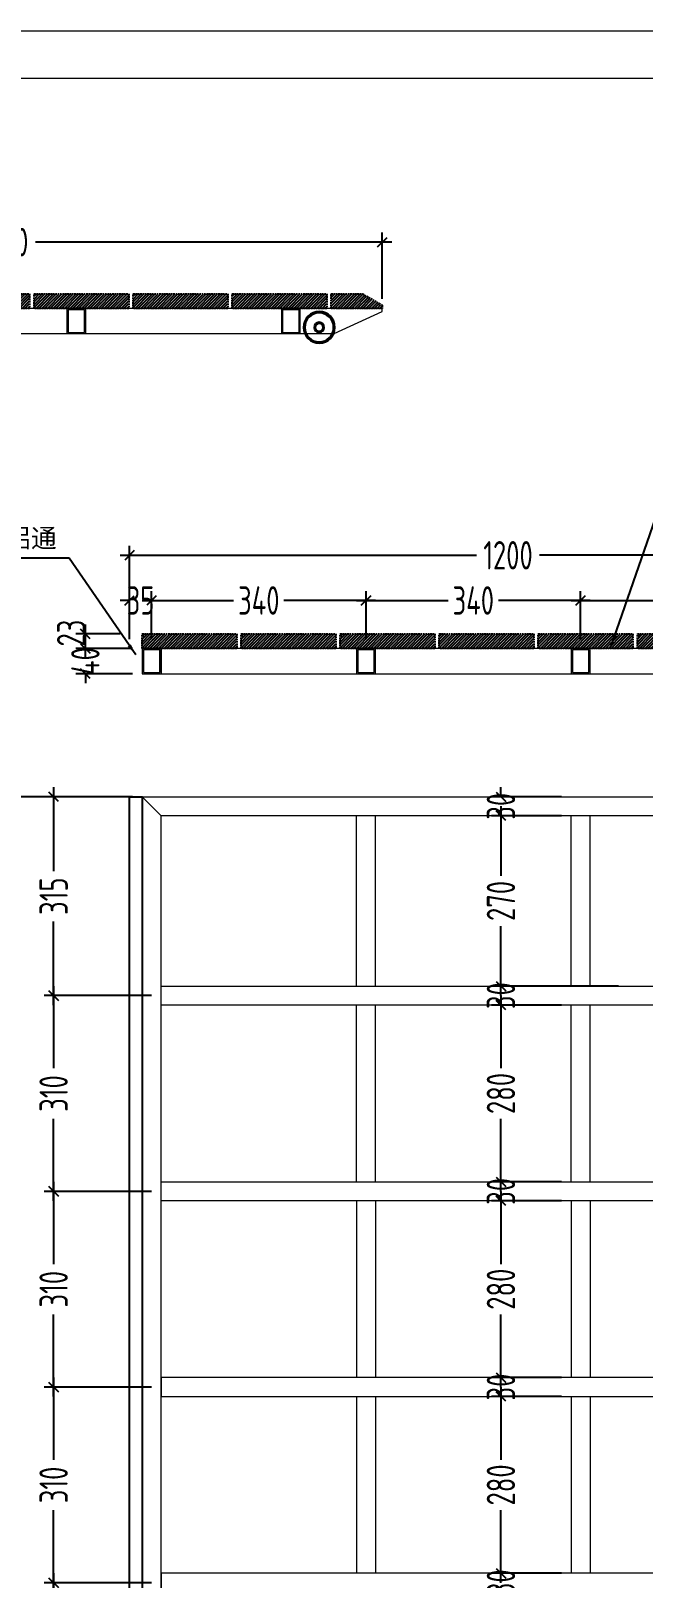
# Model space of a CAD drawing. Header units: millimetres. Extents: x 136606 to 1231039, y 82794 to 127364.
# Drawn here: x 862044 to 863014, y 124472 to 126922 of the extents above; entities that cross this region are included whole.
import ezdxf

# ---------------------------------------------------------------- set-up
doc = ezdxf.new("R2010")
doc.units = ezdxf.units.MM
doc.linetypes.add('DASHED', pattern=[0.75, 0.5, -0.25])
doc.layers.add('1', color=7, linetype='Continuous', true_color=0xffffff)
for name, color, linetype, lineweight in [('dim', 6, 'Continuous', 13), ('图框', 7, 'Continuous', 13), ('文本', 3, 'Continuous', 13)]:
    doc.layers.add(name, color=color, linetype=linetype, lineweight=lineweight)
for name, color, linetype in [('HR-dimension', 9, 'Continuous'), ('标注', 9, 'Continuous'), ('面板', 44, 'Continuous')]:
    doc.layers.add(name, color=color, linetype=linetype)
doc.styles.add('Arial', font='arial.ttf')
doc.styles.add('hztxt', font='ros1.shx', dxfattribs={"width": 0.8, "bigfont": 'hztxt.shx'})
doc.dimstyles.new('DIM-15', dxfattribs={"dimscale": 15, "dimtxt": 3, "dimasz": 1, "dimexe": 1, "dimexo": 1, "dimgap": 0.5, "dimtad": 0, "dimdec": 1, "dimrnd": 0.0005, "dimzin": 9, "dimdsep": 46, "dimtxsty": 'hztxt', "dimblk": 'OBLIQUE', "dimcen": 0, "dimdle": 1, "dimclrd": 9, "dimclre": 9, "dimclrt": 2, "dimazin": 2, "dimtfac": 1, "dimtdec": 1, "dimtix": 1, "dimtofl": 0, "dimtmove": 2, "dimatfit": 3, "dimfxl": 1, "dimarcsym": 2})
doc.dimstyles.new('HR-BI-DIM5', dxfattribs={"dimscale": 6, "dimtxt": 5, "dimasz": 1, "dimexe": 1, "dimexo": 1.5, "dimgap": 2, "dimtad": 1, "dimdec": 1, "dimdsep": 46, "dimtxsty": 'hztxt', "dimcen": 0, "dimdle": 1, "dimclrd": 256, "dimclre": 256, "dimclrt": 2, "dimadec": 1, "dimazin": 0, "dimtfac": 1, "dimtdec": 1, "dimtix": 1, "dimtmove": 2, "dimatfit": 3, "dimfxl": 1, "dimtfill": 1, "dimtolj": 1, "dimtzin": 0, "dimarcsym": 1})

# ---------------------------------------------------------------- blocks, each defined once
blk = doc.blocks.new('lun')
for radius in [25, 22.9, 8.02, 6.5]:
    blk.add_circle((160995, 36747.8), radius)
blk = doc.blocks.new('zw$DD29')
at = {"layer": '面板', "linetype": 'DASHED', "ltscale": 5}
h = blk.add_hatch(dxfattribs=at)
h.set_pattern_fill('ANSI31', color=256)
h.set_pattern_definition([(45, (-3, 0), (-2.245064, 2.245064), [])])
h.paths.add_polyline_path([(160, 33), (10, 33), (10, 10), (37, 10), (160, 10)])
h = blk.add_hatch(dxfattribs=at)
h.set_pattern_fill('ANSI31', color=256)
h.set_pattern_definition([(45, (154, 2e-11), (-2.245064, 2.245064), [])])
h.paths.add_polyline_path([(317, 33), (167, 33), (167, 10), (194, 10), (317, 10)])
h = blk.add_hatch(dxfattribs=at)
h.set_pattern_fill('ANSI31', color=256)
h.set_pattern_definition([(45, (311, 5e-11), (-2.245064, 2.245064), [])])
h.paths.add_polyline_path([(474, 33), (324, 33), (324, 10), (351, 10), (474, 10)])
h = blk.add_hatch(dxfattribs=at)
h.set_pattern_fill('ANSI31', color=256)
h.set_pattern_definition([(45, (468, 7e-11), (-2.245064, 2.245064), [])])
h.paths.add_polyline_path([(631, 33), (481, 33), (481, 10), (508, 10), (631, 10)])
h = blk.add_hatch(dxfattribs=at)
h.set_pattern_fill('ANSI31', color=256)
h.set_pattern_definition([(45, (625, 1e-10), (-2.245064, 2.245064), [])])
h.paths.add_polyline_path([(788, 33), (638, 33), (638, 10), (665, 10), (788, 10)])
h = blk.add_hatch(dxfattribs=at)
h.set_pattern_fill('ANSI31', color=256)
h.set_pattern_definition([(45, (782, 1e-10), (-2.245064, 2.245064), [])])
h.paths.add_polyline_path([(945, 33), (795, 33), (795, 10), (822, 10), (945, 10)])
h = blk.add_hatch(dxfattribs=at)
h.set_pattern_fill('ANSI31', color=256)
h.set_pattern_definition([(45, (939, 1e-10), (-2.245064, 2.245064), [])])
h.paths.add_polyline_path([(1102, 33), (952, 33), (952, 10), (979, 10), (1102, 10)])
h = blk.add_hatch(dxfattribs=at)
h.set_pattern_fill('ANSI31', color=256)
h.set_pattern_definition([(45, (-20, 0), (-2.245064, 2.245064), [])])
h.paths.add_polyline_path([(1158.7, 33), (1109, 33), (1109, 10), (1190, 10), (1190, 15)])
at = {"layer": 'dim'}
for points in [[(40, 10), (10, 10), (10, -30), (40, -30)], [(38, 8), (12, 8), (12, -28), (38, -28)], [(1190, 10), (40, 10), (40, -30), (1113.8, -30), (1190, 5)], [(380, 10), (350, 10), (350, -30), (380, -30)], [(378, 8), (352, 8), (352, -28), (378, -28)], [(720, 10), (690, 10), (690, -30), (720, -30)], [(718, 8), (692, 8), (692, -28), (718, -28)], [(1060, 10), (1030, 10), (1030, -30), (1060, -30)], [(1058, 8), (1032, 8), (1032, -28), (1058, -28)]]:
    blk.add_lwpolyline(points, close=True, dxfattribs=at)
blk.add_circle((1090, -20), 6, dxfattribs=at)
at = {"layer": '面板', "linetype": 'DASHED', "ltscale": 5}
for points in [[(160, 10), (10, 10), (10, 33), (160, 33)], [(317, 10), (167, 10), (167, 33), (317, 33)], [(474, 10), (324, 10), (324, 33), (474, 33)], [(631, 10), (481, 10), (481, 33), (631, 33)], [(788, 10), (638, 10), (638, 33), (788, 33)], [(945, 10), (795, 10), (795, 33), (945, 33)], [(1102, 10), (952, 10), (952, 33), (1102, 33)], [(1190, 10), (1109, 10), (1109, 33), (1158.7, 33), (1190, 15)]]:
    blk.add_lwpolyline(points, close=True, dxfattribs=at)
at = {"color": 4, "extrusion": (0, 0, -1), "zscale": -1}
blk.add_blockref('lun', (-162085, -36767.8), dxfattribs=at)
blk = doc.blocks.new('_Oblique')
at = {"color": 0, "linetype": 'ByBlock', "lineweight": -2}
blk.add_line((-0.5, -0.5), (0.5, 0.5), dxfattribs=at)
blk = doc.blocks.new('*D1185')
at = {"layer": 'Defpoints', "color": 0, "ltscale": 1.5, "transparency": 16777216}
for p in [(862220.1, 125709.4), (861995, 123219.4), (862220.1, 123219.4)]:
    blk.add_point(p, dxfattribs=at)
at = {"layer": 'HR-dimension', "color": 9, "lineweight": -2, "ltscale": 1.5, "transparency": 16777216}
for p, q in [((861995, 125724.4), (861995, 124501.3)), ((862205.1, 125709.4), (861980, 125709.4)), ((861995, 123204.4), (861995, 124397.5)), ((862205.1, 123219.4), (861980, 123219.4))]:
    blk.add_line(p, q, dxfattribs=at)
at = {"layer": 'HR-dimension', "color": 9, "lineweight": -2, "ltscale": 1.5, "transparency": 16777216, "xscale": 15, "yscale": 15, "zscale": 15}
for p, rotation in [((861995, 125709.4), 90), ((861995, 123219.4), 270)]:
    blk.add_blockref('_Oblique', p, dxfattribs=dict(at, rotation=rotation))
at = {"layer": 'HR-dimension', "color": 2, "ltscale": 1.5, "transparency": 16777216, "insert": (861995, 124449.4), "char_height": 45, "attachment_point": 5, "rotation": 90, "style": 'hztxt'}
blk.add_mtext('2490', dxfattribs=at)
blk = doc.blocks.new('*D1186')
at = {"layer": 'Defpoints', "color": 0, "ltscale": 1.5, "transparency": 16777216}
for p in [(862220.1, 125709.4), (862079.9, 125394.4), (862250.1, 125394.4)]:
    blk.add_point(p, dxfattribs=at)
at = {"layer": 'HR-dimension', "color": 9, "lineweight": -2, "ltscale": 1.5, "transparency": 16777216}
for p, q in [((862079.9, 125724.4), (862079.9, 125591.8)), ((862205.1, 125709.4), (862064.9, 125709.4)), ((862079.9, 125379.4), (862079.9, 125512)), ((862235.1, 125394.4), (862064.9, 125394.4))]:
    blk.add_line(p, q, dxfattribs=at)
at = {"layer": 'HR-dimension', "color": 9, "lineweight": -2, "ltscale": 1.5, "transparency": 16777216, "xscale": 15, "yscale": 15, "zscale": 15}
for p, rotation in [((862079.9, 125709.4), 90), ((862079.9, 125394.4), 270)]:
    blk.add_blockref('_Oblique', p, dxfattribs=dict(at, rotation=rotation))
at = {"layer": 'HR-dimension', "color": 2, "ltscale": 1.5, "transparency": 16777216, "insert": (862079.9, 125551.9), "char_height": 45, "attachment_point": 5, "rotation": 90, "style": 'hztxt'}
blk.add_mtext('315', dxfattribs=at)
blk = doc.blocks.new('*D1193')
at = {"layer": 'Defpoints', "color": 0, "ltscale": 1.5, "transparency": 16777216}
for p in [(862250.1, 125394.4), (862079.9, 125084.4), (862250.1, 125084.4)]:
    blk.add_point(p, dxfattribs=at)
at = {"layer": 'HR-dimension', "color": 9, "lineweight": -2, "ltscale": 1.5, "transparency": 16777216}
for p, q in [((862235.1, 125394.4), (862064.9, 125394.4)), ((862079.9, 125409.4), (862079.9, 125279.3)), ((862079.9, 125069.4), (862079.9, 125199.5)), ((862235.1, 125084.4), (862064.9, 125084.4))]:
    blk.add_line(p, q, dxfattribs=at)
at = {"layer": 'HR-dimension', "color": 9, "lineweight": -2, "ltscale": 1.5, "transparency": 16777216, "xscale": 15, "yscale": 15, "zscale": 15}
for p, rotation in [((862079.9, 125394.4), 90), ((862079.9, 125084.4), 270)]:
    blk.add_blockref('_Oblique', p, dxfattribs=dict(at, rotation=rotation))
at = {"layer": 'HR-dimension', "color": 2, "ltscale": 1.5, "transparency": 16777216, "insert": (862079.9, 125239.4), "char_height": 45, "attachment_point": 5, "rotation": 90, "style": 'hztxt'}
blk.add_mtext('310', dxfattribs=at)
blk = doc.blocks.new('*D998')
at = {"layer": 'Defpoints', "color": 0, "ltscale": 1.5, "transparency": 16777216}
for p in [(862250.1, 125084.4), (862079.9, 124774.4), (862250.1, 124774.4)]:
    blk.add_point(p, dxfattribs=at)
at = {"layer": 'HR-dimension', "color": 9, "lineweight": -2, "ltscale": 1.5, "transparency": 16777216}
for p, q in [((862079.9, 125099.4), (862079.9, 124969.3)), ((862235.1, 125084.4), (862064.9, 125084.4)), ((862079.9, 124759.4), (862079.9, 124889.5)), ((862235.1, 124774.4), (862064.9, 124774.4))]:
    blk.add_line(p, q, dxfattribs=at)
at = {"layer": 'HR-dimension', "color": 9, "lineweight": -2, "ltscale": 1.5, "transparency": 16777216, "xscale": 15, "yscale": 15, "zscale": 15}
for p, rotation in [((862079.9, 125084.4), 90), ((862079.9, 124774.4), 270)]:
    blk.add_blockref('_Oblique', p, dxfattribs=dict(at, rotation=rotation))
at = {"layer": 'HR-dimension', "color": 2, "ltscale": 1.5, "transparency": 16777216, "insert": (862079.9, 124929.4), "char_height": 45, "attachment_point": 5, "rotation": 90, "style": 'hztxt'}
blk.add_mtext('310', dxfattribs=at)
blk = doc.blocks.new('*D999')
at = {"layer": 'Defpoints', "color": 0, "ltscale": 1.5, "transparency": 16777216}
for p in [(862235.1, 126020.3), (862200.1, 125944.3), (862235.1, 125944.3, 0)]:
    blk.add_point(p, dxfattribs=at)
at = {"layer": 'HR-dimension', "color": 9, "lineweight": -2, "ltscale": 1.5, "transparency": 16777216}
for p, q in [((862200.1, 125959.3), (862200.1, 126035.3)), ((862235.1, 125959.3), (862235.1, 126035.3)), ((862200.1, 126020.3), (862185.1, 126020.3)), ((862235.1, 126020.3), (862250.1, 126020.3))]:
    blk.add_line(p, q, dxfattribs=at)
at = {"layer": 'HR-dimension', "color": 9, "lineweight": -2, "ltscale": 1.5, "transparency": 16777216, "xscale": 15, "yscale": 15, "zscale": 15}
blk.add_blockref('_Oblique', (862200.1, 126020.3), dxfattribs=at)
at = {"layer": 'HR-dimension', "color": 9, "lineweight": -2, "ltscale": 1.5, "transparency": 16777216, "xscale": 15, "yscale": 15, "zscale": 15, "rotation": 180}
blk.add_blockref('_Oblique', (862235.1, 126020.3), dxfattribs=at)
at = {"layer": 'HR-dimension', "color": 2, "ltscale": 1.5, "transparency": 16777216, "insert": (862217.6, 126020.3), "char_height": 45, "attachment_point": 5, "style": 'hztxt'}
blk.add_mtext('35', dxfattribs=at)
blk = doc.blocks.new('*D1001')
at = {"layer": 'Defpoints', "color": 0, "ltscale": 1.5, "transparency": 16777216}
for p in [(863400.1, 126091.9), (862200.1, 125944.3), (863400.1, 125944.3, 0)]:
    blk.add_point(p, dxfattribs=at)
at = {"layer": 'HR-dimension', "color": 9, "lineweight": -2, "ltscale": 1.5, "transparency": 16777216}
for p, q in [((862200.1, 125959.3), (862200.1, 126106.9)), ((863400.1, 125959.3), (863400.1, 126106.9)), ((862185.1, 126091.9), (862750, 126091.9)), ((863415.1, 126091.9), (862850.2, 126091.9))]:
    blk.add_line(p, q, dxfattribs=at)
at = {"layer": 'HR-dimension', "color": 9, "lineweight": -2, "ltscale": 1.5, "transparency": 16777216, "xscale": 15, "yscale": 15, "zscale": 15, "rotation": 180}
blk.add_blockref('_Oblique', (862200.1, 126091.9), dxfattribs=at)
at = {"layer": 'HR-dimension', "color": 9, "lineweight": -2, "ltscale": 1.5, "transparency": 16777216, "xscale": 15, "yscale": 15, "zscale": 15}
blk.add_blockref('_Oblique', (863400.1, 126091.9), dxfattribs=at)
at = {"layer": 'HR-dimension', "color": 2, "ltscale": 1.5, "transparency": 16777216, "insert": (862800.1, 126091.9), "char_height": 45, "attachment_point": 5, "style": 'hztxt'}
blk.add_mtext('1200', dxfattribs=at)
blk = doc.blocks.new('*D1194')
at = {"layer": 'Defpoints', "color": 0, "ltscale": 1.5, "transparency": 16777216}
for p in [(862788.9, 125709.4), (862900.1, 125709.4), (862900.1, 125679.4, 0)]:
    blk.add_point(p, dxfattribs=at)
at = {"layer": 'HR-dimension', "color": 9, "lineweight": -2, "ltscale": 1.5, "transparency": 16777216}
for p, q in [((862788.9, 125709.4), (862788.9, 125724.4)), ((862885.1, 125709.4), (862773.9, 125709.4)), ((862885.1, 125679.4), (862773.9, 125679.4)), ((862788.9, 125679.4), (862788.9, 125664.4))]:
    blk.add_line(p, q, dxfattribs=at)
at = {"layer": 'HR-dimension', "color": 9, "lineweight": -2, "ltscale": 1.5, "transparency": 16777216, "xscale": 15, "yscale": 15, "zscale": 15}
for p, rotation in [((862788.9, 125709.4), 270), ((862788.9, 125679.4), 90)]:
    blk.add_blockref('_Oblique', p, dxfattribs=dict(at, rotation=rotation))
at = {"layer": 'HR-dimension', "color": 2, "ltscale": 1.5, "transparency": 16777216, "insert": (862788.9, 125694.4), "char_height": 45, "attachment_point": 5, "rotation": 90, "style": 'hztxt'}
blk.add_mtext('30', dxfattribs=at)
blk = doc.blocks.new('*D1002')
at = {"layer": 'Defpoints', "color": 0, "ltscale": 1.5, "transparency": 16777216}
for p in [(862900.1, 125679.4, 0), (862788.9, 125409.4), (862900.1, 125409.4)]:
    blk.add_point(p, dxfattribs=at)
at = {"layer": 'HR-dimension', "color": 9, "lineweight": -2, "ltscale": 1.5, "transparency": 16777216}
for p, q in [((862788.9, 125694.4), (862788.9, 125584.3)), ((862885.1, 125679.4), (862773.9, 125679.4)), ((862788.9, 125394.4), (862788.9, 125504.5)), ((862885.1, 125409.4), (862773.9, 125409.4))]:
    blk.add_line(p, q, dxfattribs=at)
at = {"layer": 'HR-dimension', "color": 9, "lineweight": -2, "ltscale": 1.5, "transparency": 16777216, "xscale": 15, "yscale": 15, "zscale": 15}
for p, rotation in [((862788.9, 125679.4), 90), ((862788.9, 125409.4), 270)]:
    blk.add_blockref('_Oblique', p, dxfattribs=dict(at, rotation=rotation))
at = {"layer": 'HR-dimension', "color": 2, "ltscale": 1.5, "transparency": 16777216, "insert": (862788.9, 125544.4), "char_height": 45, "attachment_point": 5, "rotation": 90, "style": 'hztxt'}
blk.add_mtext('270', dxfattribs=at)
blk = doc.blocks.new('*D1195')
at = {"layer": 'Defpoints', "color": 0, "ltscale": 1.5, "transparency": 16777216}
for p in [(862990.1, 125409.4), (862788.9, 125379.4), (862900.1, 125379.4)]:
    blk.add_point(p, dxfattribs=at)
at = {"layer": 'HR-dimension', "color": 9, "lineweight": -2, "ltscale": 1.5, "transparency": 16777216}
for p, q in [((862788.9, 125409.4), (862788.9, 125424.4)), ((862975.1, 125409.4), (862773.9, 125409.4)), ((862885.1, 125379.4), (862773.9, 125379.4)), ((862788.9, 125379.4), (862788.9, 125364.4))]:
    blk.add_line(p, q, dxfattribs=at)
at = {"layer": 'HR-dimension', "color": 9, "lineweight": -2, "ltscale": 1.5, "transparency": 16777216, "xscale": 15, "yscale": 15, "zscale": 15}
for p, rotation in [((862788.9, 125409.4), 270), ((862788.9, 125379.4), 90)]:
    blk.add_blockref('_Oblique', p, dxfattribs=dict(at, rotation=rotation))
at = {"layer": 'HR-dimension', "color": 2, "ltscale": 1.5, "transparency": 16777216, "insert": (862788.9, 125394.4), "char_height": 45, "attachment_point": 5, "rotation": 90, "style": 'hztxt'}
blk.add_mtext('30', dxfattribs=at)
blk = doc.blocks.new('*D1196')
at = {"layer": 'Defpoints', "color": 0, "ltscale": 1.5, "transparency": 16777216}
for p in [(862900.1, 125379.4), (862788.9, 125099.4), (862900.1, 125099.4)]:
    blk.add_point(p, dxfattribs=at)
at = {"layer": 'HR-dimension', "color": 9, "lineweight": -2, "ltscale": 1.5, "transparency": 16777216}
for p, q in [((862788.9, 125394.4), (862788.9, 125279.3)), ((862885.1, 125379.4), (862773.9, 125379.4)), ((862788.9, 125084.4), (862788.9, 125199.5)), ((862885.1, 125099.4), (862773.9, 125099.4))]:
    blk.add_line(p, q, dxfattribs=at)
at = {"layer": 'HR-dimension', "color": 9, "lineweight": -2, "ltscale": 1.5, "transparency": 16777216, "xscale": 15, "yscale": 15, "zscale": 15}
for p, rotation in [((862788.9, 125379.4), 90), ((862788.9, 125099.4), 270)]:
    blk.add_blockref('_Oblique', p, dxfattribs=dict(at, rotation=rotation))
at = {"layer": 'HR-dimension', "color": 2, "ltscale": 1.5, "transparency": 16777216, "insert": (862788.9, 125239.4), "char_height": 45, "attachment_point": 5, "rotation": 90, "style": 'hztxt'}
blk.add_mtext('280', dxfattribs=at)
blk = doc.blocks.new('*D1003')
at = {"layer": 'Defpoints', "color": 0, "ltscale": 1.5, "transparency": 16777216}
for p in [(862900.1, 125099.4), (862788.9, 125069.4), (862900.1, 125069.4, 0)]:
    blk.add_point(p, dxfattribs=at)
at = {"layer": 'HR-dimension', "color": 9, "lineweight": -2, "ltscale": 1.5, "transparency": 16777216}
for p, q in [((862885.1, 125099.4), (862773.9, 125099.4)), ((862788.9, 125099.4), (862788.9, 125114.4)), ((862885.1, 125069.4), (862773.9, 125069.4)), ((862788.9, 125069.4), (862788.9, 125054.4))]:
    blk.add_line(p, q, dxfattribs=at)
at = {"layer": 'HR-dimension', "color": 9, "lineweight": -2, "ltscale": 1.5, "transparency": 16777216, "xscale": 15, "yscale": 15, "zscale": 15}
for p, rotation in [((862788.9, 125099.4), 270), ((862788.9, 125069.4), 90)]:
    blk.add_blockref('_Oblique', p, dxfattribs=dict(at, rotation=rotation))
at = {"layer": 'HR-dimension', "color": 2, "ltscale": 1.5, "transparency": 16777216, "insert": (862788.9, 125084.4), "char_height": 45, "attachment_point": 5, "rotation": 90, "style": 'hztxt'}
blk.add_mtext('30', dxfattribs=at)
blk = doc.blocks.new('*D1197')
at = {"layer": 'Defpoints', "color": 0, "ltscale": 1.5, "transparency": 16777216}
for p in [(862900.1, 125069.4, 0), (862788.9, 124789.4), (862900.1, 124789.4, 0)]:
    blk.add_point(p, dxfattribs=at)
at = {"layer": 'HR-dimension', "color": 9, "lineweight": -2, "ltscale": 1.5, "transparency": 16777216}
for p, q in [((862788.9, 125084.4), (862788.9, 124969.3)), ((862885.1, 125069.4), (862773.9, 125069.4)), ((862788.9, 124774.4), (862788.9, 124889.5)), ((862885.1, 124789.4), (862773.9, 124789.4))]:
    blk.add_line(p, q, dxfattribs=at)
at = {"layer": 'HR-dimension', "color": 9, "lineweight": -2, "ltscale": 1.5, "transparency": 16777216, "xscale": 15, "yscale": 15, "zscale": 15}
for p, rotation in [((862788.9, 125069.4), 90), ((862788.9, 124789.4), 270)]:
    blk.add_blockref('_Oblique', p, dxfattribs=dict(at, rotation=rotation))
at = {"layer": 'HR-dimension', "color": 2, "ltscale": 1.5, "transparency": 16777216, "insert": (862788.9, 124929.4), "char_height": 45, "attachment_point": 5, "rotation": 90, "style": 'hztxt'}
blk.add_mtext('280', dxfattribs=at)
blk = doc.blocks.new('*D1005')
at = {"layer": 'Defpoints', "color": 0, "ltscale": 1.5, "transparency": 16777216}
for p in [(862600.8, 126588), (861400.8, 126502.9, 0), (862600.8, 126482.9)]:
    blk.add_point(p, dxfattribs=at)
at = {"layer": 'HR-dimension', "color": 9, "lineweight": -2, "ltscale": 1.5, "transparency": 16777216}
for p, q in [((861400.8, 126517.9), (861400.8, 126603)), ((862600.8, 126497.9), (862600.8, 126603)), ((861385.8, 126588), (861950.7, 126588)), ((862615.8, 126588), (862050.9, 126588))]:
    blk.add_line(p, q, dxfattribs=at)
at = {"layer": 'HR-dimension', "color": 9, "lineweight": -2, "ltscale": 1.5, "transparency": 16777216, "xscale": 15, "yscale": 15, "zscale": 15, "rotation": 180}
blk.add_blockref('_Oblique', (861400.8, 126588), dxfattribs=at)
at = {"layer": 'HR-dimension', "color": 9, "lineweight": -2, "ltscale": 1.5, "transparency": 16777216, "xscale": 15, "yscale": 15, "zscale": 15}
blk.add_blockref('_Oblique', (862600.8, 126588), dxfattribs=at)
at = {"layer": 'HR-dimension', "color": 2, "ltscale": 1.5, "transparency": 16777216, "insert": (862000.8, 126588), "char_height": 45, "attachment_point": 5, "style": 'hztxt'}
blk.add_mtext('1200', dxfattribs=at)
blk = doc.blocks.new('*D1006')
at = {"layer": 'Defpoints', "color": 0, "ltscale": 1.5, "transparency": 16777216}
for p in [(862130.2, 125944.3), (862220.1, 125944.3, 0), (862220.1, 125904.3, 0)]:
    blk.add_point(p, dxfattribs=at)
at = {"layer": 'HR-dimension', "color": 9, "lineweight": -2, "ltscale": 1.5, "transparency": 16777216}
for p, q in [((862130.2, 125944.3), (862130.2, 125959.3)), ((862205.1, 125944.3), (862115.2, 125944.3)), ((862205.1, 125904.3), (862115.2, 125904.3)), ((862130.2, 125904.3), (862130.2, 125889.3))]:
    blk.add_line(p, q, dxfattribs=at)
at = {"layer": 'HR-dimension', "color": 9, "lineweight": -2, "ltscale": 1.5, "transparency": 16777216, "xscale": 15, "yscale": 15, "zscale": 15}
for p, rotation in [((862130.2, 125944.3), 270), ((862130.2, 125904.3), 90)]:
    blk.add_blockref('_Oblique', p, dxfattribs=dict(at, rotation=rotation))
at = {"layer": 'HR-dimension', "color": 2, "ltscale": 1.5, "transparency": 16777216, "insert": (862130.2, 125924.3), "char_height": 45, "attachment_point": 5, "rotation": 90, "style": 'hztxt'}
blk.add_mtext('40', dxfattribs=at)
blk = doc.blocks.new('*D1007')
at = {"layer": 'Defpoints', "color": 0, "ltscale": 1.5, "transparency": 16777216}
for p in [(862130.2, 125967.3), (862200.1, 125967.3), (862200.1, 125944.3)]:
    blk.add_point(p, dxfattribs=at)
at = {"layer": 'HR-dimension', "color": 9, "lineweight": -2, "ltscale": 1.5, "transparency": 16777216}
for p, q in [((862130.2, 125929.3), (862130.2, 125982.3)), ((862185.1, 125967.3), (862115.2, 125967.3)), ((862185.1, 125944.3), (862115.2, 125944.3))]:
    blk.add_line(p, q, dxfattribs=at)
at = {"layer": 'HR-dimension', "color": 9, "lineweight": -2, "ltscale": 1.5, "transparency": 16777216, "xscale": 15, "yscale": 15, "zscale": 15}
for p, rotation in [((862130.2, 125967.3), 90), ((862130.2, 125944.3), 270)]:
    blk.add_blockref('_Oblique', p, dxfattribs=dict(at, rotation=rotation))
at = {"layer": 'HR-dimension', "color": 2, "ltscale": 1.5, "transparency": 16777216, "insert": (862107.7, 125968.7), "char_height": 45, "attachment_point": 5, "rotation": 90, "style": 'hztxt'}
blk.add_mtext('23', dxfattribs=at)
blk = doc.blocks.new('*D1220')
at = {"layer": 'Defpoints', "color": 0, "ltscale": 1.5, "transparency": 16777216}
for p in [(862250.1, 124774.4), (862079.9, 124464.4), (862250.1, 124464.4)]:
    blk.add_point(p, dxfattribs=at)
at = {"layer": 'HR-dimension', "color": 9, "lineweight": -2, "ltscale": 1.5, "transparency": 16777216}
for p, q in [((862079.9, 124789.4), (862079.9, 124659.3)), ((862235.1, 124774.4), (862064.9, 124774.4)), ((862079.9, 124449.4), (862079.9, 124579.5)), ((862235.1, 124464.4), (862064.9, 124464.4))]:
    blk.add_line(p, q, dxfattribs=at)
at = {"layer": 'HR-dimension', "color": 9, "lineweight": -2, "ltscale": 1.5, "transparency": 16777216, "xscale": 15, "yscale": 15, "zscale": 15}
for p, rotation in [((862079.9, 124774.4), 90), ((862079.9, 124464.4), 270)]:
    blk.add_blockref('_Oblique', p, dxfattribs=dict(at, rotation=rotation))
at = {"layer": 'HR-dimension', "color": 2, "ltscale": 1.5, "transparency": 16777216, "insert": (862079.9, 124619.4), "char_height": 45, "attachment_point": 5, "rotation": 90, "style": 'hztxt'}
blk.add_mtext('310', dxfattribs=at)
blk = doc.blocks.new('*D1036')
at = {"layer": 'Defpoints', "color": 0, "ltscale": 1.5, "transparency": 16777216}
for p in [(862900.1, 124789.4), (862788.9, 124759.4), (862900.1, 124759.4)]:
    blk.add_point(p, dxfattribs=at)
at = {"layer": 'HR-dimension', "color": 9, "lineweight": -2, "ltscale": 1.5, "transparency": 16777216}
for p, q in [((862788.9, 124789.4), (862788.9, 124804.4)), ((862885.1, 124789.4), (862773.9, 124789.4)), ((862885.1, 124759.4), (862773.9, 124759.4)), ((862788.9, 124759.4), (862788.9, 124744.4))]:
    blk.add_line(p, q, dxfattribs=at)
at = {"layer": 'HR-dimension', "color": 9, "lineweight": -2, "ltscale": 1.5, "transparency": 16777216, "xscale": 15, "yscale": 15, "zscale": 15}
for p, rotation in [((862788.9, 124789.4), 270), ((862788.9, 124759.4), 90)]:
    blk.add_blockref('_Oblique', p, dxfattribs=dict(at, rotation=rotation))
at = {"layer": 'HR-dimension', "color": 2, "ltscale": 1.5, "transparency": 16777216, "insert": (862788.9, 124774.4), "char_height": 45, "attachment_point": 5, "rotation": 90, "style": 'hztxt'}
blk.add_mtext('30', dxfattribs=at)
blk = doc.blocks.new('*D1037')
at = {"layer": 'Defpoints', "color": 0, "ltscale": 1.5, "transparency": 16777216}
for p in [(862900.1, 124759.4), (862788.9, 124479.4), (862900.1, 124479.4)]:
    blk.add_point(p, dxfattribs=at)
at = {"layer": 'HR-dimension', "color": 9, "lineweight": -2, "ltscale": 1.5, "transparency": 16777216}
for p, q in [((862885.1, 124759.4), (862773.9, 124759.4)), ((862788.9, 124774.4), (862788.9, 124659.3)), ((862788.9, 124464.4), (862788.9, 124579.5)), ((862885.1, 124479.4), (862773.9, 124479.4))]:
    blk.add_line(p, q, dxfattribs=at)
at = {"layer": 'HR-dimension', "color": 9, "lineweight": -2, "ltscale": 1.5, "transparency": 16777216, "xscale": 15, "yscale": 15, "zscale": 15}
for p, rotation in [((862788.9, 124759.4), 90), ((862788.9, 124479.4), 270)]:
    blk.add_blockref('_Oblique', p, dxfattribs=dict(at, rotation=rotation))
at = {"layer": 'HR-dimension', "color": 2, "ltscale": 1.5, "transparency": 16777216, "insert": (862788.9, 124619.4), "char_height": 45, "attachment_point": 5, "rotation": 90, "style": 'hztxt'}
blk.add_mtext('280', dxfattribs=at)
blk = doc.blocks.new('*D1038')
at = {"layer": 'Defpoints', "color": 0, "ltscale": 1.5, "transparency": 16777216}
for p in [(862900.1, 124479.4), (862788.9, 124449.4), (862900.1, 124449.4)]:
    blk.add_point(p, dxfattribs=at)
at = {"layer": 'HR-dimension', "color": 9, "lineweight": -2, "ltscale": 1.5, "transparency": 16777216}
for p, q in [((862788.9, 124479.4), (862788.9, 124494.4)), ((862885.1, 124479.4), (862773.9, 124479.4)), ((862885.1, 124449.4), (862773.9, 124449.4)), ((862788.9, 124449.4), (862788.9, 124434.4))]:
    blk.add_line(p, q, dxfattribs=at)
at = {"layer": 'HR-dimension', "color": 9, "lineweight": -2, "ltscale": 1.5, "transparency": 16777216, "xscale": 15, "yscale": 15, "zscale": 15}
for p, rotation in [((862788.9, 124479.4), 270), ((862788.9, 124449.4), 90)]:
    blk.add_blockref('_Oblique', p, dxfattribs=dict(at, rotation=rotation))
at = {"layer": 'HR-dimension', "color": 2, "ltscale": 1.5, "transparency": 16777216, "insert": (862788.9, 124464.4), "char_height": 45, "attachment_point": 5, "rotation": 90, "style": 'hztxt'}
blk.add_mtext('30', dxfattribs=at)
blk = doc.blocks.new('*D1064')
at = {"layer": 'Defpoints', "color": 0, "ltscale": 1.5, "transparency": 16777216}
for p in [(862575.1, 126020.3), (862235.1, 125944.3, 0), (862575.1, 125944.3, 0)]:
    blk.add_point(p, dxfattribs=at)
at = {"layer": 'HR-dimension', "color": 9, "lineweight": -2, "ltscale": 1.5, "transparency": 16777216}
for p, q in [((862235.1, 125959.3), (862235.1, 126035.3)), ((862575.1, 125959.3), (862575.1, 126035.3)), ((862220.1, 126020.3), (862365.2, 126020.3)), ((862590.1, 126020.3), (862445, 126020.3))]:
    blk.add_line(p, q, dxfattribs=at)
at = {"layer": 'HR-dimension', "color": 9, "lineweight": -2, "ltscale": 1.5, "transparency": 16777216, "xscale": 15, "yscale": 15, "zscale": 15, "rotation": 180}
blk.add_blockref('_Oblique', (862235.1, 126020.3), dxfattribs=at)
at = {"layer": 'HR-dimension', "color": 9, "lineweight": -2, "ltscale": 1.5, "transparency": 16777216, "xscale": 15, "yscale": 15, "zscale": 15}
blk.add_blockref('_Oblique', (862575.1, 126020.3), dxfattribs=at)
at = {"layer": 'HR-dimension', "color": 2, "ltscale": 1.5, "transparency": 16777216, "insert": (862405.1, 126020.3), "char_height": 45, "attachment_point": 5, "style": 'hztxt'}
blk.add_mtext('340', dxfattribs=at)
blk = doc.blocks.new('*D1065')
at = {"color": 9, "lineweight": -2, "transparency": 16777216}
for p, q in [((862575.1, 125959.3), (862575.1, 126035.3)), ((862915.1, 125959.3), (862915.1, 126035.3)), ((862560.1, 126020.3), (862705.2, 126020.3)), ((862930.1, 126020.3), (862785, 126020.3))]:
    blk.add_line(p, q, dxfattribs=at)
at = {"layer": 'Defpoints', "color": 0, "transparency": 16777216}
for p in [(862915.1, 126020.3), (862575.1, 125944.3, 0), (862915.1, 125944.3, 0)]:
    blk.add_point(p, dxfattribs=at)
at = {"color": 9, "lineweight": -2, "transparency": 16777216, "xscale": 15, "yscale": 15, "zscale": 15, "rotation": 180}
blk.add_blockref('_Oblique', (862575.1, 126020.3), dxfattribs=at)
at = {"color": 9, "lineweight": -2, "transparency": 16777216, "xscale": 15, "yscale": 15, "zscale": 15}
blk.add_blockref('_Oblique', (862915.1, 126020.3), dxfattribs=at)
at = {"color": 2, "transparency": 16777216, "insert": (862745.1, 126020.3), "char_height": 45, "attachment_point": 5, "style": 'hztxt'}
blk.add_mtext('340', dxfattribs=at)
blk = doc.blocks.new('*D1066')
at = {"color": 9, "lineweight": -2, "transparency": 16777216}
for p, q in [((862915.1, 125959.3), (862915.1, 126035.3)), ((863255.1, 125959.3), (863255.1, 126035.3)), ((862900.1, 126020.3), (863045.2, 126020.3)), ((863270.1, 126020.3), (863125, 126020.3))]:
    blk.add_line(p, q, dxfattribs=at)
at = {"layer": 'Defpoints', "color": 0, "transparency": 16777216}
for p in [(863255.1, 126020.3), (862915.1, 125944.3, 0), (863255.1, 125944.3, 0)]:
    blk.add_point(p, dxfattribs=at)
at = {"color": 9, "lineweight": -2, "transparency": 16777216, "xscale": 15, "yscale": 15, "zscale": 15, "rotation": 180}
blk.add_blockref('_Oblique', (862915.1, 126020.3), dxfattribs=at)
at = {"color": 9, "lineweight": -2, "transparency": 16777216, "xscale": 15, "yscale": 15, "zscale": 15}
blk.add_blockref('_Oblique', (863255.1, 126020.3), dxfattribs=at)
at = {"color": 2, "transparency": 16777216, "insert": (863085.1, 126020.3), "char_height": 45, "attachment_point": 5, "style": 'hztxt'}
blk.add_mtext('340', dxfattribs=at)
blk = doc.blocks.new('GW-TK')
at = {"layer": '图框'}
for points in [[(927183.55, 464715.01), (927603.55, 464715.01), (927603.55, 464418.01), (927183.55, 464418.01)], [(927188.55, 464710.01), (927598.55, 464710.01), (927598.55, 464423.01), (927188.55, 464423.01)]]:
    blk.add_lwpolyline(points, close=True, dxfattribs=at)
blk = doc.blocks.new('*D1149')
at = {"layer": 'Defpoints', "color": 0, "ltscale": 1.5, "transparency": 16777216}
for p in [(862250.1, 124464.4), (862079.9, 124154.4), (862250.1, 124154.4)]:
    blk.add_point(p, dxfattribs=at)
at = {"layer": 'HR-dimension', "color": 9, "lineweight": -2, "ltscale": 1.5, "transparency": 16777216}
for p, q in [((862235.1, 124464.4), (862064.9, 124464.4)), ((862079.9, 124479.4), (862079.9, 124349.3)), ((862079.9, 124139.4), (862079.9, 124269.5)), ((862235.1, 124154.4), (862064.9, 124154.4))]:
    blk.add_line(p, q, dxfattribs=at)
at = {"layer": 'HR-dimension', "color": 9, "lineweight": -2, "ltscale": 1.5, "transparency": 16777216, "xscale": 15, "yscale": 15, "zscale": 15}
for p, rotation in [((862079.9, 124464.4), 90), ((862079.9, 124154.4), 270)]:
    blk.add_blockref('_Oblique', p, dxfattribs=dict(at, rotation=rotation))
at = {"layer": 'HR-dimension', "color": 2, "ltscale": 1.5, "transparency": 16777216, "insert": (862079.9, 124309.4), "char_height": 45, "attachment_point": 5, "rotation": 90, "style": 'hztxt'}
blk.add_mtext('310', dxfattribs=at)

msp = doc.modelspace()

# ---------------------------------------------------------------- linework, layer by layer
at = {"layer": '1', "color": 1}
msp.add_lwpolyline([(862200.1105, 125709.4081), (862220.1096, 125709.4081), (862220.1096, 123219.4135), (862200.1105, 123219.4135)], close=True, dxfattribs=at)
at = {"layer": '图框'}
for p, q in [((862250.1096, 123249.4135), (862250.1096, 125679.4081)), ((862560.1096, 125409.4108, 0), (862560.1096, 125679.4081, -0.0005)), ((862590.1096, 125409.4108, 0), (862590.1096, 125679.4081, -0.0005)), ((862900.0716, 125409.4108, 0), (862900.0716, 125679.4081, -0.0005)), ((862930.0716, 125409.4108, 0), (862930.0716, 125679.4081, -0.0005)), ((862560.1096, 125099.4108), (862560.1096, 125379.4108)), ((862590.1096, 125099.4108), (862590.1096, 125379.4108)), ((862900.0716, 125099.4108), (862900.0716, 125379.4108)), ((862930.0716, 125099.4108), (862930.0716, 125379.4108)), ((862560.1096, 125069.4108, 0), (862560.1096, 124789.4108, -0.0002)), ((862590.1096, 125069.4108, 0), (862590.1096, 124789.4108, -0.0002)), ((862900.0716, 125069.4108, 0), (862900.0716, 124789.4108, -0.0002)), ((862930.0716, 125069.4108, 0), (862930.0716, 124789.4108, -0.0002)), ((862560.1096, 124759.4108, -0.0002), (862560.1096, 124479.4108, -0.0004)), ((862590.1096, 124759.4108, -0.0002), (862590.1096, 124479.4108, -0.0004)), ((862900.0716, 124759.4108, -0.0002), (862900.0716, 124479.4108, -0.0004)), ((862930.0716, 124759.4108, -0.0002), (862930.0716, 124479.4108, -0.0004))]:
    msp.add_line(p, q, dxfattribs=at)
for points in [[(863400.1096, 125679.4081), (862250.1096, 125679.4081), (862220.1096, 125709.4081), (863400.1096, 125709.4081)], [(863400.1096, 125379.4108), (862250.1096, 125379.4108), (862250.1096, 125409.4108), (863400.1096, 125409.4108)], [(863400.1096, 125069.4108), (862250.1096, 125069.4108), (862250.1096, 125099.4108), (863400.1096, 125099.4108)], [(863400.1096, 124789.4108), (862250.1096, 124789.4108), (862250.1096, 124759.4108), (863400.1096, 124759.4108)], [(863400.1096, 124479.4108), (862250.1096, 124479.4108), (862250.1096, 124449.4108), (863400.1096, 124449.4108)]]:
    msp.add_lwpolyline(points, close=True, dxfattribs=at)

# ---------------------------------------------------------------- block references
at = {"layer": '1', "color": 1}
msp.add_blockref('zw$DD29', (862210.1096, 125934.2569, -0.0005), dxfattribs=at)
at = {"layer": '文本', "xscale": 15, "yscale": 15, "zscale": 15}
msp.add_blockref('GW-TK', (-13047271.3832, -6843802.7788), dxfattribs=at)
at = {"layer": '标注'}
msp.add_blockref('zw$DD29', (861410.8397, 126472.9356), dxfattribs=at)

# ---------------------------------------------------------------- texts
at = {"layer": '文本', "style": 'Arial'}
msp.add_text('%%C20x3.5mm铝通', height=30, dxfattribs=at).set_placement((861774.6315, 126104.0288))

# ---------------------------------------------------------------- dimensions: what is measured, and where the dimension line sits
for base, p1, p2, picture, middle in [((862915.0716, 126020.3126), (862575.1096, 125944.2569, -0.0005), (862915.0716, 125944.2569, -0.0005), '*D1065', (862745.0906, 126020.3126)), ((863255.1096, 126020.3126), (862915.0716, 125944.2569, -0.0005), (863255.1096, 125944.2569, -0.0005), '*D1066', (863085.0906, 126020.3126))]:
    dim = msp.add_linear_dim(base=base, p1=p1, p2=p2, dimstyle='DIM-15')
    dim.commit()
    dim.dimension.update_dxf_attribs({"geometry": picture, "text_midpoint": middle})
at = {"layer": 'HR-dimension', "ltscale": 1.5}
for base, p1, p2, picture, middle in [((862600.8397, 126588.0372), (861400.8397, 126502.9356, 0.0005), (862600.8397, 126482.9356), '*D1005', (862000.8397, 126588.0372)), ((863400.1096, 126091.9475), (862200.1096, 125944.2569), (863400.1096, 125944.2569, -0.0005), '*D1001', (862800.1096, 126091.9475)), ((862235.1096, 126020.3126), (862200.1096, 125944.2569), (862235.1096, 125944.2569, -0.0005), '*D999', (862217.6096, 126020.3126)), ((862575.1096, 126020.3126), (862235.1096, 125944.2569, -0.0005), (862575.1096, 125944.2569, -0.0005), '*D1064', (862405.1096, 126020.3126))]:
    dim = msp.add_linear_dim(base=base, p1=p1, p2=p2, dimstyle='DIM-15', dxfattribs=at)
    dim.commit()
    dim.dimension.update_dxf_attribs({"geometry": picture, "text_midpoint": middle})
for base, p1, p2, picture, middle in [((862130.1969, 125967.2569), (862200.1096, 125944.2569), (862200.1096, 125967.2569), '*D1007', (862107.6969, 125968.7322)), ((861995.0232, 123219.4135), (862220.1096, 125709.4081), (862220.1096, 123219.4135), '*D1185', (861995.0232, 124449.4108))]:
    dim = msp.add_linear_dim(base=base, p1=p1, p2=p2, angle=90, dimstyle='DIM-15', dxfattribs=at)
    dim.commit()
    dim.dimension.update_dxf_attribs({"geometry": picture, "text_midpoint": middle, "dimtype": 160})
for base, p1, p2, picture, middle in [((862130.1969, 125944.2569), (862220.1096, 125904.2569, -0.0005), (862220.1096, 125944.2569, -0.0005), '*D1006', (862130.1969, 125924.2569)), ((862079.8788, 125394.4108), (862220.1096, 125709.4081), (862250.1096, 125394.4108), '*D1186', (862079.8788, 125551.9094)), ((862788.9432, 125709.4081), (862900.0716, 125679.4081, -0.0005), (862900.0716, 125709.4081), '*D1194', (862788.9432, 125694.4081)), ((862788.9432, 125409.4108), (862900.0716, 125679.4081, -0.0005), (862900.0716, 125409.4108), '*D1002', (862788.9432, 125544.4094)), ((862788.9432, 125379.4108), (862990.1096, 125409.4108), (862900.0716, 125379.4108), '*D1195', (862788.9432, 125394.4108)), ((862079.8788, 125084.4108), (862250.1096, 125394.4108), (862250.1096, 125084.4108), '*D1193', (862079.8788, 125239.4108)), ((862788.9432, 125099.4108), (862900.0716, 125379.4108), (862900.0716, 125099.4108), '*D1196', (862788.9432, 125239.4108)), ((862079.8788, 124774.4108), (862250.1096, 125084.4108), (862250.1096, 124774.4108), '*D998', (862079.8788, 124929.4108)), ((862788.9432, 125069.4108), (862900.0716, 125099.4108), (862900.0716, 125069.4108, 0), '*D1003', (862788.9432, 125084.4108)), ((862788.9432, 124789.4108), (862900.0716, 125069.4108, 0), (862900.0716, 124789.4108, -0.0002), '*D1197', (862788.9432, 124929.4108)), ((862788.9432, 124759.4108), (862900.0716, 124789.4108), (862900.0716, 124759.4108), '*D1036', (862788.9432, 124774.4108)), ((862079.8788, 124464.4108), (862250.1096, 124774.4108), (862250.1096, 124464.4108), '*D1220', (862079.8788, 124619.4108)), ((862788.9432, 124479.4108), (862900.0716, 124759.4108), (862900.0716, 124479.4108), '*D1037', (862788.9432, 124619.4108)), ((862788.9432, 124449.4108), (862900.0716, 124479.4108), (862900.0716, 124449.4108), '*D1038', (862788.9432, 124464.4108)), ((862079.8788, 124154.4108), (862250.1096, 124464.4108), (862250.1096, 124154.4108), '*D1149', (862079.8788, 124309.4108))]:
    dim = msp.add_linear_dim(base=base, p1=p1, p2=p2, angle=90, dimstyle='DIM-15', dxfattribs=at)
    dim.commit()
    dim.dimension.update_dxf_attribs({"geometry": picture, "text_midpoint": middle})

# ---------------------------------------------------------------- leaders
at = {"layer": 'HR-dimension'}
for points in [[(862963.6288, 125948.0755), (863033.9371, 126150.2093), (863465.5887, 126150.2093)], [(862210.1096, 125934.2569, -0.0005), (862104.5284, 126087.1473, -0.0005), (861781.106, 126087.1473, -0.0005)]]:
    msp.add_leader(points, dimstyle='HR-BI-DIM5', override={"dimasz": 3, "dimtad": 0}, dxfattribs=at)

doc.saveas('drawing.dxf')
